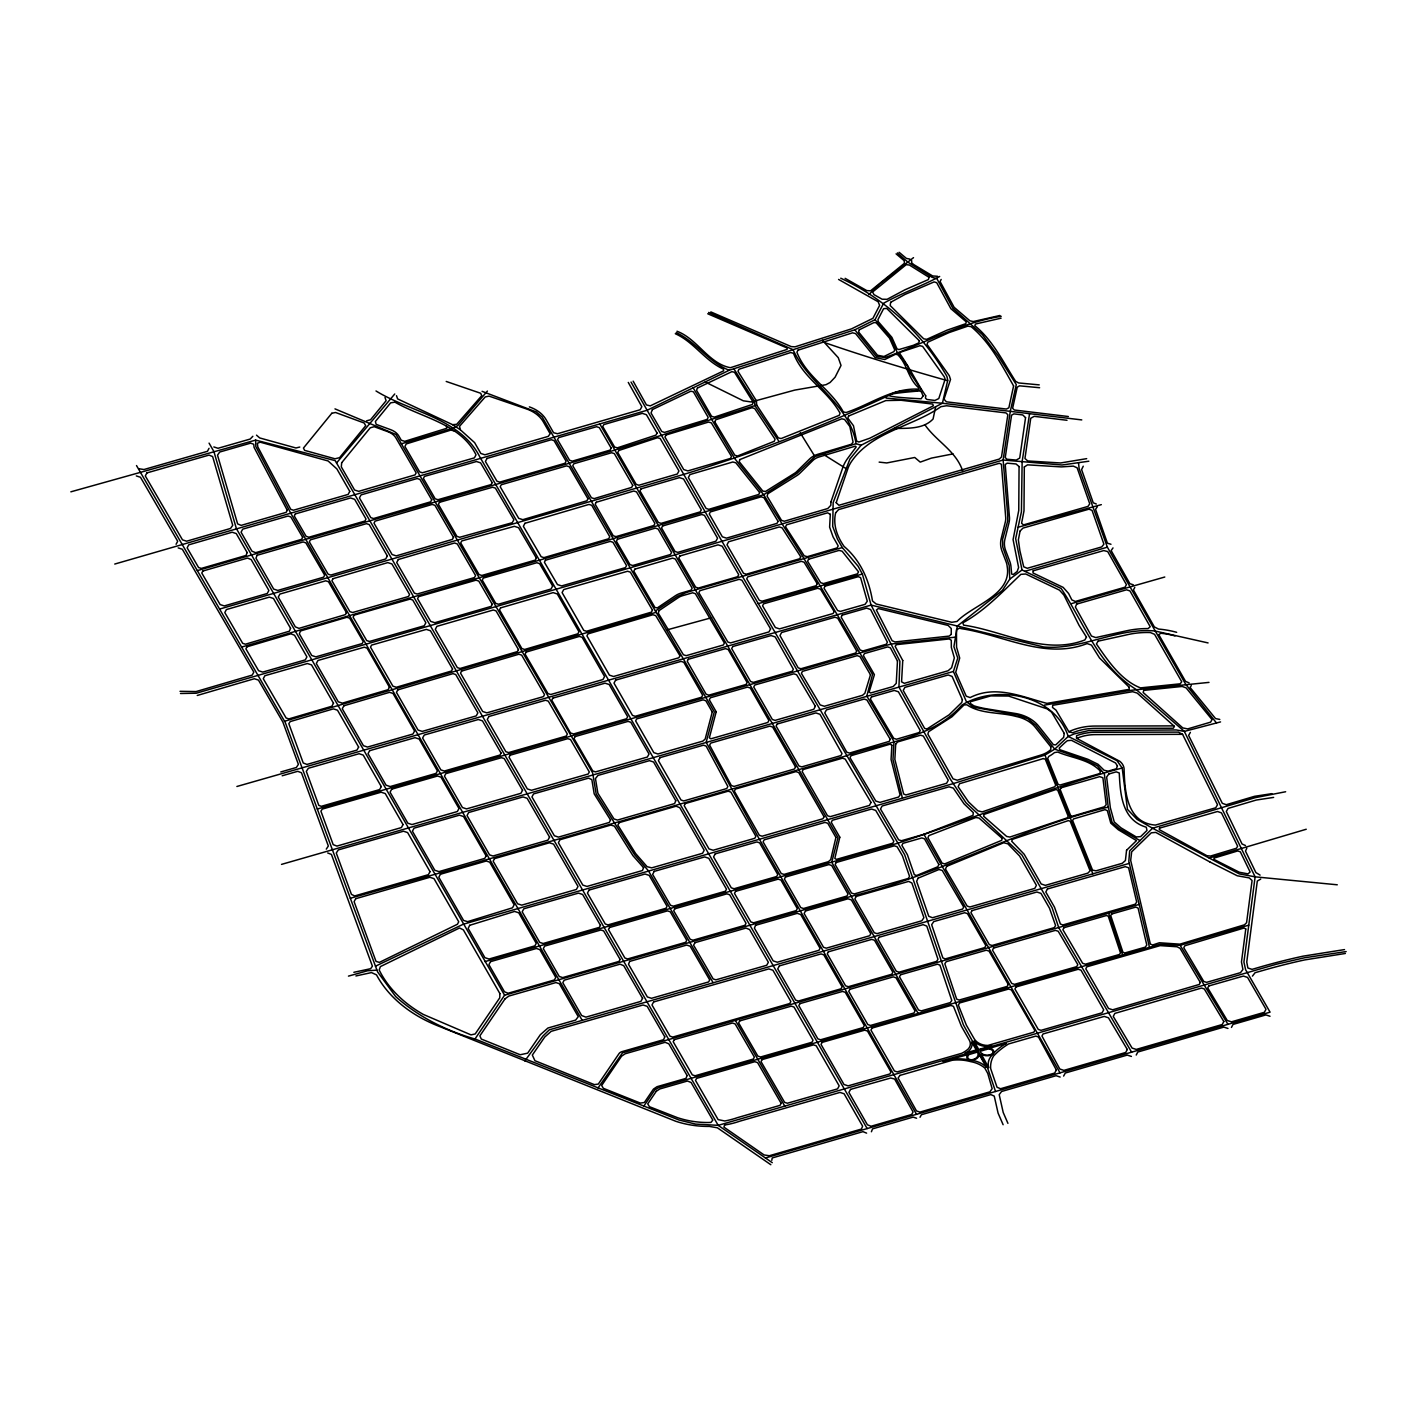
<?xml version="1.0" encoding="UTF-8"?>
<svg xmlns="http://www.w3.org/2000/svg" width="1417" height="1417" viewBox="0 0 1417 1417"><rect width="100%" height="100%" fill="white"/><g stroke="black" fill="none" stroke-linecap="round" stroke-linejoin="round"><path stroke-width="1.5" d="M350.336 898.254C515.912 851.599 681.24 803.97 846.392 755.792C885.678 741.729 932.669 738.416 961.842 705.135C996.062 684.004 1054.638 694.348 1068.223 736.433L1116.933 760.61L1122.193 767.996L1127.454 809.355L1137.054 819.363L1152.552 828.237L1239.361 873.917L1255.125 876.84L1337.276 884.793M935.645 406.821L933.077 419.007C923.14 429.51 907.27 428.093 894.056 428.554M1029.574 413.658L1022.135 461.623L1021.427 511.785L1015.652 538.673L1022.011 569.988L1061.156 588.48C1084.288 623.143 1098.352 665.901 1135.814 689.229L1184.346 731.402L1255.125 876.84L1243.913 962.072L1245.632 969.777L1270.075 1012.163L765.428 1157.972M771.787 1160.328L772.212 1157.955L862.953 1131.652L866.602 1133.139M1140.047 840.6L1119.607 828.892L1112.115 822.427L1108.236 807.141L1104.374 773.965L1097.449 765.8L1086.75 760.522L1054.709 749.168L1035.668 725.114L1027.874 718.756L1017.317 715.036L973.284 707.172L966.359 701.61L953.411 671.463L957.768 658.073L953.907 646.648L957.361 626.031L1002.386 590.428L1009.754 579.146L1022.011 569.988M871.402 1131.758L872.553 1128.871L913.15 1117.11L916.569 1118.243M1246.818 848.198L1245.49 851.121L1255.887 872.571L1260.085 875.104M1083.243 466.193L1081.596 469.594L1093.251 502.805L1096.315 504.009M714.77 421.841L715.78 419.769L751.949 407.706L754.676 408.521L775.046 439.199L774.249 441.307L737.531 455.991L734.856 455.282L714.947 422.124M114.742 564.055L647.126 410.257L729.206 370.244L854.858 329.807L875.015 319.711L883.659 303.22C901.655 293.071 921.829 286.163 939.666 276.457M1231.444 1027.431L1233.02 1024.438L1265.895 1014.909L1270.022 1016.255M209.025 448.321L207.449 451.315L143.949 469.523L138.742 468.708M941.171 279.45L940.073 281.522L954.102 307.276L969.883 320.791L973.266 321.553L999.888 315.477M1136.221 1055.027L1137.798 1052.016L1223.81 1027.112L1227.972 1028.441M176.08 544.27L177.692 541.259L140.46 477.263L136.315 475.917M1134.787 587.435L1133.423 589.95L1154.341 626.916L1158.504 629.059A74.339 54.98 4.4 0 1 1176.659 632.319M920.023 1117.251L921.404 1114.718L990.837 1094.597L994.238 1096.085L998.082 1113.107L1003.112 1124.708M1063.618 1076.07L1065.301 1073.023L1127.241 1055.08L1131.421 1056.427M1190.386 732.359L1188.615 735.423L1222.304 803.315L1226.272 804.697L1254.506 796.319L1271.881 793.662M1191.29 685.527L1190.103 687.475L1215.538 718.578L1219.789 719.429M326.282 849.137L328.337 846.02L301.467 772.761L297.747 771.309L282.196 775.772M1097.289 506.79L1095.554 509.376L1107.421 543.189L1110.981 544.27M136.51 465.555L285.313 722.581L377.595 971.903L395.662 996.541A181.093 133.942 4.4 0 0 474.978 1038.998L504.594 995.212L851.971 896.111C940.268 874.944 1019.62 827.829 1108.236 807.141M598.009 1087.99L622.541 1052.813L1139.162 904.4M643.779 1106.216L654.796 1089.939L658.692 1087.583L1159.673 944.395L1180.184 945.316L1248.767 925.159M1113 547.918L1111.141 550.575L1129.88 583.68L1133.317 584.814M524.821 1060.943L542.959 1036.022L549.318 1029.822L1129.296 863.378M1252.415 976.136L1255.09 972.7L1264.017 970.149A533.483 394.581 4.4 0 1 1304.632 959.929L1345.371 953.464M1081.773 419.91L942.411 403.243L861.093 445.257L849.917 459.055L833.161 502.557L832.7 526.433L837.447 539.098L842.3 547.547L858.1 566.233L862.368 574.027L871.101 605.094L899.901 661.261L898.945 687.086L950.648 779.669L966.057 802.819L1021.958 855L1052.122 907.766L1058.694 927.515L1131.616 1052.176M336.538 462.969L394.758 393.979M487.395 391.057L457.833 425.578L452.82 428.182L401.365 443.804M252.846 436.277L250.189 439.057L218.023 448.286L213.825 446.94M868.834 294.577L879.691 284.073L913.522 257.646M861.093 445.257L856.081 443.68L814.934 456.557L797.045 473.331L763.674 494.746L241.599 647.091M219.6 609.08L683.756 474.394C754.606 452.873 824.446 425.685 891.258 394.316C900.681 388.63 911.237 392.615 921.121 389.569L908.315 370.209L908.067 366.649L897.138 352.16L890.903 337.919L875.015 319.711M655.398 610.993L677.485 596.327L686.678 592.395L842.3 547.547M375.487 966.199L463.146 924.291L953.269 783.601L1044.931 755.102L1054.709 749.168L1068.223 736.433L1074.316 733.9L1088.805 730.57L1176.269 729.95L1184.346 731.402L1220.551 721.908M1260.723 879.071L1257.304 881.073L1246.747 962.072L1247.881 968.006L1252.043 969.37L1261.927 966.5A538.726 398.46 4.4 0 1 1303.126 956.156L1344.503 949.585M923.795 834.33L973.001 815.377L973.302 812.632L964.074 803.864L953.322 788.118L949 786.825L882.118 806.007L880.524 809.018L898.644 839.838L901.425 840.742L923.973 834.276M484.951 961.612L897.776 843.221C972.717 818.654 1045.941 788.667 1122.193 767.996M778.819 441.183L754.889 405.616L613.968 450.358L197.335 570.626M1209.162 858.029L1306.244 829.246M656.16 612.303L284.534 721.271M1043.071 758.662L959.539 783.725L958.122 786.718L968.502 801.898L977.907 810.825L982.211 811.906L1054.762 786.754L1055.718 785.142L1045.321 759.246L1043.426 758.556M197.246 695.464L254.316 678.743L258.461 680.089L282.869 722.05L298.385 764.383L296.348 767.483L280.779 771.946M1024.863 571.334L1107.368 547.175L1185.622 684.163L1216.477 722.971M70.85 491.823L255.645 440.12L335.191 460.631L718.189 1125.346L772.265 1162.684M236.887 786.488L871.101 605.094L1043.638 646.967C1081.472 650.279 1116.986 627.501 1154.766 630.955L1208.081 642.928M317.302 809.018L891.063 644.044L955.501 637.154M1164.792 577.02L1071.553 603.607M953.411 671.463L281.522 864.388M758.148 603.677L862.368 574.027M348.458 976.118L367.57 970.769L376.94 970.131M666.504 630.034L711.582 617.706M1018.097 527.248L1101.328 504.647M366.578 420.831L370.563 419.751L386.115 400.71L384.999 397.486M353.843 972.31L370.652 968.697L372.405 966.199L331.419 854.416L327.699 852.963M355.897 975.959L371.502 972.576L376.515 974.878A125.298 92.672 4.4 0 0 436.95 1025.465L675.679 1121.237A77.244 57.123 4.4 0 0 709.386 1126.409L717.374 1127.79L770.83 1164.721M299.784 447.046L295.958 447.985L259.701 437.942L256.495 435.161M1001.217 316.328C959.982 322.686 923.795 343.835 885.005 357.545L876.273 356.305L854.858 329.807M1001.093 318.17L975.445 324.032L974.843 325.697C992.945 340.399 1003.165 362.097 1015.617 381.315L1018.593 382.944L1039.228 384.875M1086.68 458.647L1060.607 462.969L1027.768 460.968L1024.952 458.488L1030.744 418.263L1034.197 416.332L1067.019 420.282M953.021 453.901L931.447 458.098L920.218 462.119L914.744 457.478L886.723 462.952L879.142 462.119M1285.644 791.749L1255.196 797.682L1152.552 828.237L1129.668 850.855L1128.818 861.377L1149.488 947.3M1044.453 705.099L1130.571 690.362L1208.984 682.392M1273.635 797.399L1256.224 800.056L1228.078 808.416L1226.29 811.48L1242.036 843.983L1245.508 845.524M1346.15 951.569L1304.49 957.786L1276.522 964.198L718.189 1125.346L695.517 1124.088L679.026 1120.015L474.978 1038.98M1088.841 461.216L1061.971 465.006L1003.13 460.029L196.325 693.214L180.49 693.498M396.494 395.68L397.61 398.903L452.572 424.657L456.681 424.338L481.727 395.697L480.7 393.271L446.213 381.456M825.562 342.914C865.415 356.677 906.756 369.199 947.654 380.712M1173.861 725.894L1094.969 726.053A50.339 37.232 4.4 0 0 1068.843 731.721L1055.966 710.076L1052.477 707.437L1052.742 705.294L1132.608 691.691L1137.196 693.09L1174.41 726.39L1173.329 728.232L1095.128 728.373A47.204 34.911 4.4 0 0 1072.687 732.784L1068.879 731.757M1182.575 734.325L1178.342 732.111L1095.394 732.27A41.961 31.032 4.4 0 0 1076.583 735.706L1076.459 738.257L1119.944 761.39A15.729 11.637 4.4 0 1 1124.071 768.599C1124.708 791.023 1126.586 822.905 1155.386 825.084L1215.715 807.779L1217.504 804.732L1182.575 734.325L1095.536 734.608A38.808 28.712 4.4 0 0 1076.69 738.381M180.03 691.319L196.077 691.567L252.208 675.112L253.82 672.119L182.332 549.247L178.188 547.901M937.558 276.297L932.634 275.943L913.735 264.572L911.698 262.853L911.662 260.569M886.032 398.071L942.411 403.243L947.76 380.217L946.893 376.355C922.538 333.58 885.43 298.987 840.759 278.21M1039.617 387.727L1019.514 385.831L1017.247 387.178L1012.624 408.255L1014.289 410.009L1068.347 416.527M909.944 259.116L906.419 258.425L899.104 252.279M455.3 431.211L450.872 430.095L406.218 443.946L404.908 446.497L419.609 471.879L422.372 472.782L474.394 457.868L476.023 454.857C460.791 423.772 422.248 417.98 394.953 402.162L390.631 402.835L375.363 421.522L376.16 424.356L390.862 429.758A15.729 11.637 4.4 0 1 398.815 435.993L401.277 440.244L404.713 441.325L446.78 428.288L446.426 426.287M1060.164 1077.062L1056.09 1075.698L1001.553 1091.497L999.198 1094.65L1003.201 1112.451L1007.93 1123.344M482.081 391.34L536.157 411.869L542.144 416.988L714.31 711.936L706.162 742.225L758.857 838.315L916.533 1114.311M334.979 408.875L395.945 434.47L592.643 772.85L596.167 793.945L634.639 854.77L648.472 870.888L713.052 982.566M710.838 311.917L791.306 346.634L795.043 346.828L851.582 328.833L872.925 318.329L879.62 305.363L878.168 301.768L838.581 279.432M707.738 313.759L787.108 347.997L787.073 349.397L730.393 367.712C708.571 363.584 697.412 338.858 676.989 331.241M1189.146 682.905L1185.533 681.347L1158.769 634.639L1160.824 633.275A56.839 42.049 4.4 0 1 1174.994 635.932M708.624 312.431L793.059 349.68C808.806 384.592 849.704 404.182 856.081 443.68M376.001 390.968C410.257 412.117 460.082 418.015 479.761 456.823L867.169 1128.57M729.206 370.244C708.411 362.185 696.084 341.745 676.21 332.605M1209.976 861.997L1237.254 875.777L1249.245 877.902L1252.079 880.542L1246.588 922.697L1244.48 924.805L1179.9 944.165L1159.372 942.766L1152.606 944.997L1150.356 944.076L1130.677 860.402L1131.669 851.847L1151.295 832.806L1155.741 832.399L1209.799 861.908M675.307 333.721C693.799 341.887 704.975 360.857 723.556 369.182L723.609 370.864L650.244 405.882L646.435 404.925L633.151 381.155M705.152 381.97L743.323 400.816L751.311 401.967L794.742 390.1L825.987 384.698L830.079 382.501L835.091 377.205L841.025 365.444L838.262 357.669L822.321 340.275M845.099 278.334L866.779 290.591L870.587 290.822L904.489 263.225L904.117 260.622L896.075 253.856M822.887 454.078L845.949 468.513M452.572 424.657L460.242 429.688L474.606 442.618L480.824 453.458L484.933 454.804L548.29 436.365L550.133 433.726L543.278 421.788A31.475 23.274 4.4 0 0 526.486 408.946L489.078 396.14L485.252 396.902L459.586 426.251L460.242 429.688M897.368 252.899L907.819 262.092L931.766 277.165L936.956 278.777L952.809 308.197L982.282 334.501L997.834 355.454L1016.29 384.574L1010.286 411.355L1003.13 460.029L1007.735 515.203L1007.7 521.013L1002.581 539.328L1002.74 546.927L1009.17 565.418L1009.754 579.146M924.964 424.87C936.602 441.573 956.599 451.226 962.887 471.666M733.847 368.739L754.676 401.596L754.889 405.616M800.215 432.77L814.934 456.557M1180.184 945.316L1227.954 1024.332M756.448 404.695L778.305 437.888L781.121 438.561L839.236 415.323L840.051 413.197C827.634 390.472 803.014 378.233 793.52 353.347L790.757 352.514L738.966 369.252L737.974 371.307L756.501 400.976L756.607 405.244M693.143 387.815L734.715 458.559L763.674 494.746L803.988 558.546L872.535 674.457L866.814 696.066L893.968 741.463L892.958 759.601L902.416 798.125M504.594 995.212L236.391 528.612L213.896 451.545L209.061 443.114M735.388 1020.399L784.788 1106.128M599.887 424.09L837.996 837.571L831.744 862.262L918.145 1013.421M924.469 835.304L1060.022 1072.846M631.026 382.059L721.962 541.294L904.648 854.717L963.418 1024.916L987.791 1068.56L995.531 1091.48M582.192 1020.329L290.751 513.202L255.822 446.532L255.645 440.12M628.28 382.413L641.848 406.697L640.201 409.726L557.519 433.726L553.586 432.734L546.147 419.733A31.475 23.274 4.4 0 0 529.356 406.892M1044.931 755.102L1092.879 873.793M1107.368 547.175L1079.099 468.407L1078.514 462.668M1108.608 913.186L1122.654 954.969M1050.829 746.848L1050.829 749.593A26.215 19.395 4.4 0 1 1040.928 755.048L957.237 780.218L953.056 778.854L927.869 734.148L928.596 731.703L951.941 716.789L964.038 704.94L966.872 704.798C981.131 714.363 1000.012 712.007 1016.042 716.435A30.412 22.495 4.4 0 1 1035.366 727.399L1050.829 746.848M499.9 993.6L499.758 997.816L475.191 1033.967L470.993 1034.871L423.311 1014.43A124.165 91.839 4.4 0 1 379.189 970.007L380.394 966.589L459.551 927.976L463.377 929.871L499.9 993.6M1019.071 466.565L1018.752 510.421L1013.084 539.594L1018.61 567.526L1017.158 571.476L1013.244 574.523L1011.685 574.08L1010.941 566.322A34.185 25.293 4.4 0 0 1009.736 561.256L1005.68 550.575A33.99 25.134 4.4 0 1 1004.936 539.098L1008.939 523.015A34.185 25.293 4.4 0 0 1009.489 517.701L1005.22 464.528L1007.186 463.164L1016.042 463.961L1019.071 466.565M1024.314 466.99L1023.995 510.864L1021.586 523.28L1023.535 524.892L1088.008 506.4L1089.744 503.814L1077.133 467.805L1073.342 466.122L1061.315 466.902L1027.538 464.847L1024.314 466.99M830.309 514.318L829.618 527.142L833.037 536.813L838.209 545.917L837.11 547.918L807.212 556.704L804.165 555.765L785.532 526.823L786.541 524.821L827.563 512.83L830.309 514.318M830.982 501.813L830.787 505.355L827.794 508.526L784.292 521.243L781.511 520.358L767.093 496.198L767.801 493.789L797.08 475.457A20.972 15.516 4.4 0 0 799.826 473.278L812.897 460.472A15.729 11.637 4.4 0 1 819.15 456.947L855.283 446.16L856.205 446.922L847.844 458.152A57.69 42.669 4.4 0 0 842.389 468.708L830.982 501.813M835.64 512.759C832.824 524.928 837.128 536.476 844.071 546.395C860.633 560.583 868.993 579.801 872.5 600.967L876.167 603.996L951.799 622.293L957.042 621.443C972.416 605.218 1012.216 594.927 1007.168 566.393A30.412 22.495 4.4 0 0 1006.123 561.894L1002.049 551.231A37.763 27.933 4.4 0 1 1001.217 538.46L1005.22 522.395A30.412 22.495 4.4 0 0 1005.716 517.683L1001.429 464.28L999.375 463.27L838.651 509.589L835.64 512.759M836.189 502.681L838.882 505.284L999.357 459.055L1001.5 456.965L1007.841 414.703L1005.981 412.914L946.556 405.758L940.923 406.679C913.079 426.411 873.297 431.37 852.449 460.153A52.447 38.79 4.4 0 0 847.49 469.753L836.189 502.681M891.86 745.183L891.063 759.494L900.078 794.972L898.555 797.062L879.992 802.394L875.812 801.048L850.005 757.688L851.068 755.686L890.035 744.191L891.86 745.183M897.475 661.03L896.235 683.366L893.224 686.501L870.605 693.002L869.152 692.045L874.413 674.669L863.378 655.575L864.459 653.574L887.68 646.914L890.39 647.817L897.475 661.03M895.703 744.049L894.853 759.406L903.639 793.963L905.941 794.955L946.609 783.282L948.256 780.271L923.353 736.078L920.625 735.175L897.705 741.923L895.703 744.049M902.753 660.535L901.566 681.825L904.329 683.331L948.097 670.772L951.622 667.673L954.349 657.895L951.338 647.41L951.285 640.271L949.231 638.943L896.412 644.646L895.137 646.329L902.753 660.535M341.656 462.757L341.32 466.902L354.569 490.016L358.696 491.345L415.075 474.89L416.155 472.888L395.945 437.995A15.729 11.637 4.4 0 0 387.992 431.76L374.23 426.712L370.244 427.792L341.656 462.757M1033.17 570.821L1032.975 572.946L1063.175 587.382L1068.595 593.475L1071.837 599.905L1075.344 601.446L1125.045 587.187L1126.426 584.672L1107.687 551.567L1103.772 550.575L1033.17 570.821M1129.278 687.316L1129.083 689.388L1046.968 703.381C1021.94 696.845 995.69 684.553 970.114 697.589L966.235 696.172L955.713 672.331L959.699 658.055L956.564 647.162L956.475 629.768L959.486 628.174L961.895 628.758C1003.254 634.993 1045.02 660.003 1087.105 643.566L1091.444 645.072L1099.557 658.019L1129.278 687.316M1214.263 858.029L1214.121 859.481L1239.379 872.252L1248.058 873.882L1250.113 871.986L1240.353 851.847L1237.732 850.944L1214.263 858.029M923.052 395.945L921.174 398.779C861.855 395.892 899.175 392.704 919.438 390.95L921.387 391.818L923.052 395.945M925.691 395.839L925.46 398.124L926.895 399.47L934.919 400.444L938.78 398.567L945.139 379.278L944.36 376.922L922.609 346.35L919.899 345.713L900.468 352.195L899.813 353.648C909.395 367.216 916.409 382.112 925.691 395.839M1013.598 385.938L1008.869 407.795L1006.371 409.052L946.414 401.826L944.023 399.204L950.524 379.455L949.266 375.647L927.019 344.384L927.834 342.17L948.929 332.641L967.935 326.105L971.159 326.689C990.058 342.365 1001.713 364.948 1013.598 385.938M1126.568 850.253L1125.399 860.526L1122.282 863.29L1096.014 870.817L1092.542 870.127L1072.598 820.478L1073.572 818.92L1104.994 809.656L1107.332 810.63L1110.769 823.1L1118.296 829.742L1136.505 840.618L1126.568 850.253M1245.773 928.967L1241.469 961.984L1242.922 969.511L1240.477 972.664L1206.558 982.353L1203.777 981.467L1183.78 947.778L1184.825 945.759L1244.073 928.011L1245.773 928.967M1159.513 828.13L1159.301 829.636L1206.912 855.709L1210.543 856.063L1236.439 848.252L1237.626 846.197L1221.489 812.897L1217.522 811.498L1159.513 828.13M1025.554 417.625L1019.726 458.063L1016.255 460.082L1006.938 459.232L1005.238 457.532L1011.579 415.163L1013.899 413.87L1022.755 414.951L1025.554 417.625M890.655 302.299L890.177 305.541L923.725 338.822L926.7 339.336L947.034 330.161L965.792 323.696L966.252 321.854L950.86 308.676L936.726 282.691L934.086 281.912L904.985 294.453L890.655 302.299M1064.238 733.421L1063.636 737.389L1055.771 744.881L1053.433 744.722L1038.59 726.053A34.185 25.293 4.4 0 0 1016.768 713.707L986.126 708.73A69.522 51.419 4.4 0 1 973.869 705.808L970.184 703.328L970.503 701.716L990.749 695.906L1008.532 696.048L1047.305 708.943L1051.609 712.184L1064.238 733.421M1020.063 531.092L1018.362 539.842L1019.886 550.682L1023.712 566.818L1027.254 568.288L1101.7 546.927L1103.914 544.199L1092.064 510.386L1088.982 509.164L1022.915 528.116L1020.063 531.092M1002.138 838.368L1001.713 840.334L944.714 863.892L942.11 863.166L927.922 837.73L928.932 835.569L975.799 817.52L979.005 818.034L1002.138 838.368M962.373 699.715L961.789 702.425L949.124 714.806L927.037 728.923L924.663 728.462L903.214 690.416L904.878 687.404L948.203 674.97L952.082 676.387L962.373 699.715M835.906 837.429L830.716 859.605L828.431 861.678L783.991 874.413L781.228 873.51L763.09 841.857L764.17 839.838L825.048 822.391L827.794 823.295L835.906 837.429M839.803 837.217L834.843 858.419L836.402 859.393L892.781 843.221L893.844 841.22L875.706 810.4L871.561 809.054L832.346 820.284L831.265 822.303L839.803 837.217M1143.696 690.398L1143.165 692.488L1182.77 727.913L1187.694 728.905L1210.579 722.156L1212.049 719.606L1186.118 687.883L1182.168 686.448L1143.696 690.398M919.332 340.788L918.801 342.879L913.38 345.305L898.945 349.574L897.014 348.883L891.913 337.388L878.292 321.694L877.938 319.64L883.606 308.676L886.705 308.41L919.332 340.788M984.142 814.385L983.646 816.245L1006.672 836.473L1009.914 837.057L1067.249 817.857L1068.205 816.245L1057.72 790.155L1055.878 789.517L984.142 814.385M658.923 610.692L658.285 613.171L683.401 654.76L686.2 655.664L723.325 645.001L724.388 643.017L695.375 593.688L692.612 592.784L682.675 595.654A15.729 11.637 4.4 0 0 678.123 597.761L658.923 610.692M712.273 711.972L705.17 739.054L702.85 741.109L657.949 753.986L653.822 752.64L635.631 720.899L636.711 718.897L703.08 699.856L705.843 700.76L712.273 711.972M716.187 711.795L709.35 737.85L710.873 738.806L767.801 722.493L768.882 720.474L750.266 688.007L747.521 687.103L710.378 697.766L709.297 699.768L716.187 711.795M859.233 329.824L858.631 332.039L877.46 355.224L883.978 356.499L893.932 351.611L894.729 349.857L889.522 338.149L876.273 322.863L874.076 322.527L859.233 329.824M929.056 277.325L928.383 279.574L904.861 289.83L887.131 299.306L882.1 299.217L873.935 294.612L872.642 291.973L906.207 264.66L909.377 265.032L929.056 277.325M870.481 674.811L864.866 693.267L862.492 695.322L824.34 706.268L820.16 704.922L801.402 673.341L802.465 671.357L857.161 655.664L859.924 656.567L870.481 674.811M724.601 1124.992L723.928 1127.135L764.1 1154.944L769.325 1155.741L861.447 1129.048L862.616 1126.161L844.107 1093.765L839.98 1092.418L739.869 1121.166A77.244 57.123 4.4 0 1 728.001 1124.425L724.601 1124.992M1012.376 839.36L1011.738 841.291L1024.154 854.221L1041.212 883.995L1045.339 885.359L1087.831 873.155L1090.116 870.835L1070.207 821.258L1068.347 820.602L1012.376 839.36M739.904 459.551L739.196 461.641L762.824 491.097L765.499 491.486L794.636 473.243A15.729 11.637 4.4 0 0 796.708 471.595L809.621 458.949A20.972 15.516 4.4 0 1 817.946 454.237L851.475 444.23L853.069 442.122L849.846 426.535L844.585 419.467L841.751 418.812L739.904 459.551M1100.531 771.291L1099.751 773.558L1059.987 785.053L1058.092 784.345L1047.677 758.414L1048.846 756.341A31.475 23.274 4.4 0 0 1054.496 752.551L1057.773 752.073C1072.049 758.13 1089.584 759.406 1100.531 771.291M848.588 416.031L847.844 418.157L853.477 425.738L856.63 441.059L858.861 442.033L869.808 438.207L933.342 405.776L932.74 404.075L901.123 400.267L885.802 400.568L848.588 416.031M1117.411 765.906L1116.383 768.758L1108.112 771.149L1104.109 770.263L1098.069 764.312L1087.902 759.299L1059.845 749.717L1059.225 748.052L1063.954 743.553A41.961 31.032 4.4 0 1 1067.391 740.701L1071.429 740.312L1115.498 762.931L1117.411 765.906M652.369 409.584L651.041 413.002L661.757 431.53L664.502 432.415L707.118 419.414L708.181 417.395L693.409 391.818L690.841 391.198L652.369 409.584M697.447 388.028L696.562 390.313L711.582 416.315L714.31 417.129L752.321 404.465L753.295 402.393L734.52 372.281L731.88 371.661L697.447 388.028M290.556 628.298L289.405 631.185L245.424 644.204L242.661 643.318L224.789 612.569L226.401 609.558L269.336 597.124L273.463 598.47L290.556 628.298M300.475 630.972L299.341 633.86L311.74 655.504L315.867 656.85L362.167 643.566L363.248 641.564L349.627 618.149L346.882 617.263L300.475 630.972M643.584 867.7L642.45 870.534L586.957 886.44L582.812 885.094L558.387 842.743L559.998 839.732L610.869 825.048L614.393 826.146L632.938 855.655L643.584 867.7M247.16 552.577L246.009 555.464L201.338 568.412L198.575 567.526L187.133 547.848L188.744 544.837L232.14 532.225L236.267 533.571L247.16 552.577M257.115 555.287L255.963 558.174L273.676 589.082L277.803 590.428L323.59 577.18L324.67 575.178L305.877 542.853L303.114 541.949L257.115 555.287M675.767 800.711L674.616 803.581L617.511 820.071L613.986 818.973L597.868 793.219L595.459 778.588L597.956 775.436L649.464 760.663L653.591 762.009L675.767 800.711M629.662 961.417L628.51 964.286L647.374 996.966L651.501 998.312L708.624 981.946L709.704 979.926L690.132 946.184L686.678 945.068L629.662 961.417M664.768 1036.819L663.617 1039.688L622.098 1051.609A6.288 4.658 4.4 0 0 618.946 1053.717L598.311 1084.076L594.361 1084.625L534.935 1060.713L532.331 1055.063L544.766 1036.996L551.213 1031.328L643.035 1004.99L647.179 1006.336L664.768 1036.819M687.103 1075.538L685.952 1078.39L657.027 1086.697L653.467 1089.088L644.363 1102.497L640.378 1103.081L603.341 1088.309L601.676 1085.475L621.585 1056.179L625.145 1053.787L665.122 1042.31L668.789 1043.798L687.103 1075.538M755.562 925.301L754.411 928.17L773.168 960.885L777.295 962.232L818.955 950.293L820.053 948.274L800.676 914.479L797.24 913.345L755.562 925.301M759.654 492.496L758.839 494.444L708.837 509.323L706.091 508.437L688.343 477.564L689.955 474.553L732.819 461.995L735.83 462.792L759.654 492.496M946.662 866.354L945.493 869.082L967.156 906.083L969.919 906.986L1034.782 888.388L1036.412 885.377L1019.585 856.01L1007.841 843.788L1003.732 842.761L946.662 866.354M1076.672 604.103L1075.379 607.007L1091.462 636.074L1095.784 637.579L1126.462 630.813A74.942 55.44 4.4 0 1 1148.107 628.581L1150.214 626.739L1129.969 590.942L1126.533 589.809L1076.672 604.103M938.833 864.512L937.859 866.726L916.657 875.476L914.337 874.696L907.376 854.664L901.885 845.347L902.966 843.345L921.812 837.943L924.539 838.846L938.833 864.512M918.092 878.15L916.64 881.356L928.773 916.285L932.439 917.738L962.604 909.076L963.702 907.075L942.234 870.428L938.922 869.542L918.092 878.15M469.7 925.301L468.159 928.454L484.897 957.679L489.024 959.026L534.882 945.865L536.246 943.368L518.728 912.796L514.601 911.432L469.7 925.301M797.93 350.212L796.921 352.248C806.397 377.046 830.982 389.197 843.292 411.869L846.073 412.542C869.949 404.66 892.196 387.78 918.11 389.161L918.801 387.886C908.031 378.888 907.5 364.169 897.634 354.64L895.562 354.25L884.81 359.528L875.086 357.615L855.585 333.58L852.573 332.818L797.93 350.212M618.822 450.482L617.777 452.554L636.162 484.348L638.925 485.234L677.326 474.004L678.938 470.975L660.216 438.561L657.488 437.729L618.822 450.482M657.027 433.035L655.982 435.108L617.298 447.861L614.588 447.028L602.756 426.588L603.837 424.586L642.291 413.357L646.418 414.703L657.027 433.035M800.711 556.757L799.719 558.741L746.281 574.204L743.518 573.3L726.992 544.783L728.604 541.772L779.244 526.965L782.095 527.832L800.711 556.757M610.532 819.965L609.257 822.462L558.493 837.11L554.366 835.764L531.942 796.921L533.571 793.91L588.586 778.128L591.845 779.633L594.201 793.874L610.532 819.965M619.123 822.657L617.847 825.137L635.648 853.565L647.091 866.69L651.731 867.859L702.549 853.282L704.178 850.289L679.77 807.69L676.122 806.202L619.123 822.657M808.611 559.219L807.584 561.221L820.656 582.706L823.454 583.591L857.444 573.85L858.543 571.848L842.105 551.195L839.041 550.416L808.611 559.219M666.008 435.019L664.945 437.056L683.72 469.576L687.865 470.905L730.463 458.435L731.509 456.433L711.369 422.904L708.589 422.053L666.008 435.019M817.202 583.698L816.157 585.699L762.08 601.198L759.299 600.312L746.724 578.827L747.786 576.825L801.331 561.327L804.112 562.212L817.202 583.698M825.048 586.195L824.003 588.179L837.606 610.532L840.405 611.418L865.043 604.351L867.275 601.233L860.597 577.658L858.241 576.666L825.048 586.195M834.135 611.524L833.09 613.526L779.545 628.882L775.382 627.536L762.559 605.803L763.621 603.819L817.733 588.285L820.532 589.171L834.135 611.524M1063.937 927.71L1062.892 929.694L1082.623 963.277L1085.387 964.18L1119.43 954.491L1120.493 952.933L1108.289 916.232L1106.464 915.506L1063.937 927.71M778.057 521.367L776.994 523.369L726.478 538.141L722.351 536.813L709.262 513.964L710.342 511.944L761.159 496.818L763.922 497.686L778.057 521.367M890.266 739.355L889.221 741.374L849.527 753.065L846.781 752.179L824.765 712.91L826.43 709.899L864.14 699.077L866.921 699.98L890.266 739.355M1208.79 985.949L1207.727 987.95L1227.281 1020.506L1231.462 1021.834L1264.371 1012.305L1266.001 1009.294L1247.545 977.411L1243.4 976.065L1208.79 985.949M1223.81 1021.515L1222.233 1024.509L1136.257 1049.412L1132.094 1048.084L1113.248 1016.414L1114.842 1013.403L1201.492 988.056L1204.273 988.942L1223.81 1021.515M487.005 458.435L485.393 461.464L496.977 481.231L499.74 482.117L565.029 463.27L566.109 461.251L554.082 440.634L551.319 439.731L487.005 458.435M355.685 898.715L354.108 901.673L376.019 961.399L379.384 962.391L457.425 924.256L458.736 921.794L434.009 878.646L429.882 877.282L355.685 898.715M632.726 485.358L631.663 487.395L594.166 498.625L591.403 497.757L572.769 465.768L573.85 463.766L611.595 452.731L614.358 453.617L632.726 485.358M679.947 655.752L678.885 657.754L613.543 676.494L609.416 675.147L586.921 635.896L588.002 633.877L652.918 614.748L655.717 615.633L679.947 655.752M246.948 646.807L245.885 648.827L258.62 670.737L262.765 672.083L305.293 659.879L306.922 656.886L294.559 635.277L290.91 633.806L246.948 646.807M346.421 612.622L345.358 614.641L298.987 628.369L295.338 626.881L278.263 597.088L279.893 594.077L325.697 580.811L328.461 581.714L346.421 612.622M524.963 523.298L523.351 526.309L541.17 556.739L543.933 557.625L608.69 538.761L609.771 536.76L591.757 505.32L588.994 504.417L524.963 523.298M587.966 498.784L586.904 500.786L522.838 519.667L518.693 518.339L500.201 486.74L501.264 484.738L566.552 465.874L569.315 466.778L587.966 498.784M652.458 610.125L651.395 612.144L586.496 631.256L583.751 630.37L562.088 592.572L563.718 589.561L627.589 571.246L630.352 572.149L652.458 610.125M1127.294 1049.483L1125.7 1052.477L1063.884 1070.384L1059.81 1069.02L1041.956 1036.004L1043.071 1033.967L1104.25 1016.414L1108.448 1017.778L1127.294 1049.483M1200.323 982.459L1199.26 984.461L1112.646 1009.807L1108.519 1008.461L1085.794 968.803L1086.892 966.801L1160.169 945.617L1177.137 946.769L1180.078 948.363L1200.323 982.459M332.977 578.685L331.915 580.704L349.875 611.63L352.638 612.516L408.486 596.504L409.566 594.502L391.924 563.931L387.797 562.602L332.977 578.685M545.456 560.229L544.394 562.248L557.466 584.583L561.628 585.929L625.464 567.615L626.544 565.613L612.959 542.268L610.196 541.383L545.456 560.229M596.274 502.256L595.193 504.293L613.224 535.75L615.97 536.636L653.839 525.512L654.92 523.493L636.516 491.894L633.771 491.026L596.274 502.256M518.445 649.588L517.382 651.607L460.082 668.487L457.337 667.602L435.285 629.361L436.897 626.349L493.275 610.001L496.039 610.886L518.445 649.588M526.168 652.086L525.087 654.105L547.972 693.622L550.735 694.507L602.969 679.522L604.598 676.529L582.121 637.296L579.376 636.41L526.168 652.086M641.033 488.865L639.953 490.884L658.356 522.483L661.119 523.369L700.228 511.874L701.309 509.854L683.543 478.964L679.416 477.635L641.033 488.865M617.475 539.257L616.395 541.259L629.998 564.621L632.761 565.507L670.471 554.508L671.569 552.488L658.108 529.019L655.362 528.116L617.475 539.257M815.36 706.304L813.765 709.297L775.099 720.385L772.336 719.482L753.738 687.015L754.818 685.013L793.821 673.837L796.602 674.722L815.36 706.304M871.455 696.987L870.375 698.988L893.72 738.346L896.483 739.231L919.155 732.554L920.235 730.534L898.413 691.797L894.304 690.433L871.455 696.987M871.012 802.429L869.418 805.423L830.256 816.653L827.51 815.749L802.164 771.521L803.244 769.502L842.424 758.201L845.205 759.087L871.012 802.429M387.319 555.942L385.707 558.971L330.87 575.054L328.106 574.168L309.331 541.843L310.412 539.842L366.454 523.652L369.199 524.556L387.319 555.942M398.336 559.502L396.707 562.531L414.366 593.121L417.129 594.024L474.5 577.551L475.581 575.55L457.266 543.915L454.503 543.012L398.336 559.502M431.724 499.794L430.662 501.813L373.574 518.533L370.811 517.648L359.44 497.916L361.052 494.905L417.165 478.521L419.928 479.424L431.724 499.794M453.475 537.38L452.413 539.381L396.229 555.871L392.102 554.543L373.999 523.156L375.08 521.155L432.167 504.434L434.93 505.32L453.475 537.38M452.554 669.001L451.474 671.02L396.317 687.263L392.881 686.147L370.51 647.108L371.591 645.107L426.34 629.396L430.485 630.76L452.554 669.001M461.588 671.091L460.525 673.11L482.666 711.493L486.81 712.857L543.437 696.615L544.518 694.613L521.651 655.115L518.888 654.229L461.588 671.091M611.17 448.091L610.089 450.11L572.326 461.145L569.563 460.259L557.554 439.642L558.617 437.64L596.557 426.712L599.302 427.597L611.17 448.091M552.665 585.983L551.054 588.994L498.465 604.244L495.72 603.359L482.241 580.084L483.321 578.083L536.813 562.726L539.594 563.629L552.665 585.983M634.887 569.138L633.806 571.157L654.955 607.486L657.329 607.911L675.324 595.778A20.972 15.516 4.4 0 1 681.418 592.979L691.089 590.18L692.169 588.161L675.324 559.024L672.561 558.139L634.887 569.138M679.859 556.013L678.778 558.015L695.623 587.169L698.386 588.055L737.637 576.701L738.718 574.7L722.192 546.183L718.065 544.854L679.859 556.013M770.582 628.918L768.988 631.911L730.641 642.911L727.842 642.025L698.829 592.678L699.909 590.676L739.16 579.323L741.923 580.208L770.582 628.918M202.861 571.033L201.781 573.035L220.131 604.581L224.293 605.927L267.246 593.493L268.876 590.482L251.163 559.556L247.514 558.068L202.861 571.033M295.338 513.928L294.258 515.93L306.125 536.335L308.888 537.22L364.931 521.049L366.011 519.029L354.64 499.315L350.513 497.969L295.338 513.928M302.671 537.326L301.591 539.346L255.609 552.683L251.96 551.195L241.067 532.19L242.697 529.161L288.041 516.036L290.804 516.922L302.671 537.326M333.491 703.222L331.861 706.251L288.891 718.897L286.128 718.012L263.261 678.708L264.89 675.714L307.383 663.528L311.51 664.874L333.491 703.222M343.888 705.772L342.276 708.783L363.425 745.696L367.552 747.06L412.932 734.041L414.561 731.03L393.023 693.427L389.586 692.311L343.888 705.772M389.427 687.174L388.081 689.689L342.4 703.151L338.273 701.805L316.31 663.493L317.957 660.481L364.275 647.197L367.038 648.1L389.427 687.174M397.805 689.884L396.459 692.399L418.033 730.038L422.16 731.402L476.236 715.886L477.866 712.875L455.725 674.527L452.979 673.642L397.805 689.884M492.266 604.351L491.185 606.37L434.806 622.718L430.662 621.372L417.554 598.647L418.635 596.646L476.023 580.173L478.787 581.076L492.266 604.351M500.573 607.875L499.493 609.877L521.899 648.579L524.662 649.464L577.888 633.789L578.968 631.769L557.288 593.971L553.161 592.607L500.573 607.875M536.37 558.121L535.289 560.122L481.815 575.461L479.052 574.558L460.72 542.906L461.8 540.922L514.389 526.327L518.551 527.691L536.37 558.121M662.642 525.973L661.562 527.992L675.006 551.479L677.769 552.382L715.922 541.223L717.551 538.212L704.479 515.381L701.734 514.495L662.642 525.973M146.907 472.906L145.278 475.917L182.492 539.859L186.637 541.205L230.528 528.452L232.742 525.317L212.621 456.557L209.061 455.087L146.907 472.906M354.161 615.137L353.081 617.139L366.702 640.573L369.483 641.476L424.232 625.765L425.862 622.754L412.754 600.029L409.991 599.125L354.161 615.137M492.16 482.612L491.079 484.596L437.959 499.705L435.178 498.802L423.382 478.415L424.462 476.413L476.449 461.517L480.611 462.863L492.16 482.612M549.566 837.146L547.936 840.157L493.01 856.01L489.573 854.894L467.025 815.537L468.655 812.526L522.997 796.939L527.142 798.285L549.566 837.146M781.139 1103.329L780.058 1105.349L737.46 1117.641A72.001 53.244 4.4 0 1 724.778 1120.989L718.136 1119.625L695.499 1080.392L696.597 1078.39L754.8 1061.705L757.564 1062.608L781.139 1103.329M1034.817 1030.425L1033.879 1032.161L987.862 1045.445A14.064 10.415 4.4 0 1 974.064 1038.537L966.376 1025.182L958.335 1005.007L959.663 1002.953L1008.674 989.031L1011.437 989.934L1034.817 1030.425M349.769 491.398L348.139 494.409L293.425 510.244L290.751 509.323L257.788 446.851L257.398 443.273L260.161 442.157L328.106 460.968L336.892 468.938L349.769 491.398M488.9 716.488L487.271 719.499L505.851 751.683L508.614 752.586L566.269 736.061L567.349 734.041L548.29 701.149L545.527 700.246L488.9 716.488M430.006 871.65L428.377 874.679L354.657 895.951L351.434 894.375L336.272 853.016L338.309 849.917L403.491 831.212L407.618 832.576L430.006 871.65M501.051 753.065L499.971 755.066L444.318 771.025L440.864 769.909L422.603 738.044L424.25 735.033L478.326 719.517L482.471 720.863L501.051 753.065M440.439 874.236L438.809 877.247L463.572 920.448L467.61 921.652L512.511 907.801L514.141 904.79L489.697 862.138L486.261 861.022L440.439 874.236M510.12 755.208L509.04 757.209L527.337 788.915L531.481 790.279L588.232 774.001L589.313 771.982L570.537 739.568L567.774 738.664L510.12 755.208M552.843 698.138L551.762 700.157L570.502 732.961L573.566 733.953L626.562 718.756L627.66 716.754L609.186 684.517L605.059 683.171L552.843 698.138M486.12 855.886L484.756 858.401L438.951 871.614L434.806 870.268L412.418 831.194L414.047 828.183L459.427 815.165L463.554 816.529L486.12 855.886M522.536 790.296L520.907 793.307L466.565 808.894L462.438 807.531L444.46 776.162L445.824 773.647L501.476 757.688L504.239 758.591L522.536 790.296M494.515 858.631L493.151 861.146L517.595 903.798L521.739 905.144L576.382 889.469L578.012 886.475L553.586 844.125L549.442 842.778L494.515 858.631M575.089 736.574L574.009 738.576L592.767 770.99L595.53 771.893L647.374 757.032L649.021 754.021L630.831 722.28L628.068 721.377L575.089 736.574M589.065 890.071L587.435 893.082L605.272 923.99L608.017 924.894L665.972 908.279L667.053 906.278L649.163 875.369L645.018 874.023L589.065 890.071M600.454 925.372L599.373 927.373L543.154 943.509L539.7 942.376L522.182 911.804L523.812 908.793L578.49 893.117L582.617 894.464L600.454 925.372M609.54 927.515L608.442 929.517L624.915 958.034L627.66 958.937L685.669 942.305L686.749 940.303L670.241 911.786L667.478 910.883L609.54 927.515M685.243 803.563L684.163 805.582L708.978 848.907L713.123 850.253L754.783 838.297L755.881 836.296L730.871 792.103L728.161 791.182L685.243 803.563M654.247 871.384L652.635 874.378L670.507 905.268L673.27 906.172L725.398 891.222L726.496 889.221L708.766 858.277L704.639 856.931L654.247 871.384M620.097 959.415L619.016 961.417L562.691 977.588L559.237 976.455L543.296 948.628L544.659 946.113L600.879 929.995L603.642 930.898L620.097 959.415M674.793 908.793L673.713 910.794L690.221 939.312L692.984 940.215L744.935 925.301L746.033 923.299L729.666 894.747L726.903 893.844L674.793 908.793M842.229 615.137L841.149 617.139L860.19 650.049L862.953 650.952L886.263 644.257L887.396 642.238L870.623 609.523L866.655 608.123L842.229 615.137M642.556 998.347L640.945 1001.358L585.912 1017.14L581.643 1015.546L562.815 982.707L564.179 980.192L620.044 964.18L623.71 965.668L642.556 998.347M653.609 1001.961L651.979 1004.954L669.993 1036.181L672.756 1037.085L789.765 1003.519L790.845 1001.518L772.938 970.255L768.811 968.909L653.609 1001.961M856.718 651.041L855.638 653.042L800.924 668.753L798.178 667.832L779.97 635.524L781.617 632.513L834.932 617.227L837.695 618.131L856.718 651.041M795.539 766.987L794.441 768.988L734.041 786.435L731.331 785.532L709.616 745.112L710.749 743.093L769.874 726.124L772.637 727.027L795.539 766.987M674.262 1039.688L673.181 1041.69L692.311 1074.883L695.074 1075.786L753.277 1059.084L754.358 1057.082L735.157 1023.924L732.394 1023.021L674.262 1039.688M739.709 1020.913L738.629 1022.915L757.829 1056.09L760.592 1056.993L811.959 1042.257L813.039 1040.255L794.016 1007.044L791.253 1006.141L739.709 1020.913M762.098 1059.597L761.018 1061.599L784.593 1102.337L787.356 1103.241L837.553 1088.876L839.183 1085.865L816.21 1045.781L813.464 1044.878L762.098 1059.597M985.842 945.582L984.762 947.583L945.281 958.902L942.854 957.927L931.66 924.699L933.768 921.599L964.694 912.725L967.457 913.628L985.842 945.582M993.565 948.097L992.485 950.098L1011.72 983.433L1014.483 984.337L1076.725 966.642L1077.823 964.64L1058.198 931.252L1055.399 930.367L993.565 948.097M439.465 502.327L438.384 504.328L456.929 536.37L459.71 537.291L512.263 522.696L513.893 519.72L495.383 488.121L492.62 487.218L439.465 502.327M358.625 747.078L356.995 750.089L306.958 764.436L303.238 762.984L288.82 723.662L290.184 721.59L333.367 708.872L337.494 710.2L358.625 747.078M369.642 750.691L368.013 753.702L386.062 785.195L390.189 786.559L436.046 773.399L437.41 770.901L419.149 739.036L415.022 737.672L369.642 750.691M381.262 786.577L379.632 789.588L321.269 806.326L318.79 805.37L306.32 771.379L308.375 768.262L359.068 753.72L363.213 755.084L381.262 786.577M391.694 789.18L390.065 792.192L407.83 823.206L411.975 824.552L457.337 811.534L458.984 808.522L440.988 777.154L437.552 776.02L391.694 789.18M403.03 824.57L401.401 827.581L336.909 846.091L333.19 844.638L320.915 811.162L322.279 809.089L381.12 792.209L385.265 793.555L403.03 824.57M615.633 680.142L613.986 683.136L632.46 715.372L635.223 716.276L701.574 697.235L702.673 695.233L683.791 662.27L681.028 661.367L615.633 680.142M490.53 961.647L488.9 964.658L504.434 991.758L508.083 993.246L554.419 979.944L555.783 977.447L539.824 949.62L536.388 948.487L490.53 961.647M688.325 659.277L687.245 661.278L706.127 694.241L708.89 695.145L746.015 684.5L747.113 682.48L728.214 649.535L725.469 648.632L688.325 659.277M660.039 757.634L658.409 760.646L681.028 800.038L683.791 800.942L726.744 788.543L727.86 786.524L706.144 746.104L703.434 745.183L660.039 757.634M732.766 646.542L731.686 648.543L750.567 681.488L753.33 682.392L792.262 671.233L793.361 669.214L775.17 636.906L771.061 635.56L732.766 646.542M777.189 724.034L776.091 726.035L798.993 765.995L801.739 766.898L840.901 755.58L841.999 753.578L819.965 714.292L815.855 712.928L777.189 724.034M715.195 853.884L713.566 856.895L731.296 887.839L734.059 888.742L776.675 876.521L777.774 874.519L759.618 842.849L756.873 841.946L715.195 853.884M694.95 942.695L693.586 945.192L713.158 978.934L715.922 979.838L766.721 965.278L768.351 962.267L749.611 929.552L745.962 928.064L694.95 942.695M735.565 891.364L734.467 893.365L750.833 921.918L753.578 922.821L796.212 910.6L797.31 908.598L780.944 880.046L778.181 879.142L735.565 891.364M785.496 877.034L784.398 879.054L800.764 907.606L803.51 908.51L846.941 896.04L848.021 894.038L831.673 865.486L828.91 864.583L785.496 877.034M824.039 816.741L822.958 818.743L762.098 836.207L759.335 835.304L734.325 791.093L735.458 789.074L795.947 771.61L798.692 772.513L824.039 816.741M805.494 910.989L804.13 913.487L823.507 947.282L826.27 948.186L869.684 935.734L870.782 933.732L851.404 899.937L847.968 898.803L805.494 910.989M779.385 965.88L777.738 968.891L795.645 1000.136L798.409 1001.04L841.025 988.8L842.123 986.799L823.791 954.828L821.045 953.924L779.385 965.88M836.207 862.492L835.127 864.494L851.493 893.047L854.238 893.95L908.191 878.487L909.572 876.414L902.416 855.779L897.085 846.728L894.304 845.825L836.207 862.492M856.222 896.43L854.858 898.945L874.236 932.74L876.999 933.644L921.812 920.784L923.902 917.685L911.857 882.986L908.669 881.392L856.222 896.43M799.914 1003.643L798.816 1005.663L817.857 1038.874L820.602 1039.777L863.236 1027.555L864.317 1025.536L845.294 992.325L842.53 991.422L799.914 1003.643M828.343 951.834L827.262 953.836L845.577 985.807L848.34 986.71L891.754 974.258L892.852 972.257L874.519 940.286L871.774 939.382L828.343 951.834M849.846 989.332L848.748 991.333L867.789 1024.544L870.534 1025.447L913.965 1012.996L915.045 1010.994L896.022 977.783L893.259 976.88L849.846 989.332M822.108 1042.398L821.01 1044.4L844.001 1084.501L848.128 1085.865L889.841 1073.98L890.939 1071.978L867.487 1031.062L864.742 1030.159L822.108 1042.398M879.071 937.275L877.991 939.276L896.306 971.265L899.069 972.168L936.566 961.399L937.983 959.327L926.789 926.098L923.122 924.646L879.071 937.275M900.557 974.772L899.476 976.791L918.517 1010.002L921.263 1010.906L950.346 1002.563L951.781 1000.473L939.949 965.154L937.505 964.18L900.557 974.772M872.04 1028.069L870.941 1030.07L894.393 1070.986L897.156 1071.907L961.771 1053.274A37.55 27.773 4.4 0 0 966.447 1050.458A12.399 9.175 4.4 0 0 969.21 1039.972L961.452 1026.351L953.499 1006.389L950.966 1005.432L872.04 1028.069M971.991 910.617L970.911 912.637L979.891 928.277L989.296 944.59L992.059 945.493L1054.213 927.657L1055.594 925.584L1049.519 908.262L1040.981 893.383L1036.854 892.019L971.991 910.617M1047.429 888.99L1045.799 892.002L1054.496 907.163L1060.394 924.008L1062.839 924.964L1135.141 904.241L1136.7 902.133L1128.605 867.753L1125.275 866.655L1047.429 888.99M1008.266 984.425L1007.168 986.427L959.079 1000.065L956.652 999.091L944.82 963.755L946.219 961.682L986.267 950.205L989.031 951.09L1008.266 984.425M1015.989 986.958L1014.909 988.96L1038.271 1029.433L1041.034 1030.336L1102.072 1012.801L1103.719 1009.825L1080.994 970.167L1078.231 969.263L1015.989 986.958M850.554 1089.39L848.907 1092.401L867.399 1124.779L871.048 1126.267L911.68 1114.488L913.062 1111.973L894.623 1079.028L890.708 1078.018L850.554 1089.39M1056.356 1070.03L1054.655 1073.059L1000.579 1088.734L997.037 1087.264L990.678 1068.648A37.462 27.702 4.4 0 1 993.547 1056.037A85.392 63.163 4.4 0 1 1008.567 1043.957L1035.774 1036.093L1038.484 1036.996L1056.356 1070.03M287.297 510.315L286.128 512.352L241.173 525.37L237.631 523.9L217.51 455.158L219.724 452.023L250.632 443.149L253.732 444.265L254.086 447.453L287.297 510.315M1086.467 637.154L1084.855 639.953C1044.081 655.77 1003.732 630.831 963.649 625.145L962.834 622.842C985.523 610.231 1002.634 591.597 1020.878 574.346L1025.695 573.991L1059.491 590.145L1063.919 595.105L1079.063 625.34L1086.467 637.154M1098.051 641.175L1096.439 643.973C1107.828 660.552 1121.184 680.443 1140.472 687.883L1180.202 683.809L1181.725 681.736L1154.572 634.338L1150.391 632.549A68.601 50.729 4.4 0 0 1125.824 635.064L1098.051 641.175M1061.085 787.799L1060.093 789.34L1070.597 815.483L1072.474 816.192L1104.463 806.751L1106.181 804.643L1102.887 777.738L1099.663 776.64L1061.085 787.799M505.072 998.808L479.867 1035.862L481.302 1039.051L520.181 1054.744L527.655 1053.168L540.338 1034.711L547.954 1028.016L575.656 1020.081L578.26 1016.662L559.361 983.699L555.925 982.566L508.862 996.062L505.072 998.808M656.248 1091.338L647.728 1103.861L649.411 1106.677L677.627 1117.712A72.001 53.244 4.4 0 0 708.358 1122.512L710.962 1122.423L712.822 1120.139L691.124 1082.499L687.458 1081.012L659.808 1088.947L656.248 1091.338M1111.778 913.983L1110.715 915.541L1122.919 952.242L1124.744 952.986L1145.237 947.158L1146.796 945.068L1138.099 908.084L1135.814 907.093L1111.778 913.983M1108.767 774.019L1106.642 777.047L1110.326 807.672L1114.258 821.949L1120.882 827.776L1136.239 836.951L1140.614 836.632L1146.991 830.433L1146.264 827.209C1121.981 820.053 1120.209 794.228 1119.271 772.973L1116.206 771.858L1108.767 774.019M899.954 1075.397L898.095 1078.036L916.516 1110.963L919.934 1112.097L989.916 1091.816L992.148 1088.681L987.755 1073.431L984.797 1068.046A25.045 18.527 4.4 0 0 970.751 1061.652A36.328 26.87 4.4 0 0 952.366 1060.235L899.954 1075.397M331.826 413.25L303.451 448.055L304.62 450.376L334.997 458.789L339.584 457.673L365.71 425.685L364.169 423.01L335.546 412.489L331.826 413.25M951.268 634.32L949.213 636.091L894.959 641.954L892.108 640.697L876.379 610.036L878.31 608.548L948.186 625.446L951.232 628.51L951.268 634.32M986.409 1049.448L979.979 1051.361A7.103 5.261 4.4 0 0 989.704 1054.762A3.914 2.905 4.4 0 0 992.378 1050.404A4.641 3.419 4.4 0 0 986.409 1049.448M977.464 1052.087L969.086 1054.549A5.278 3.914 4.4 0 0 968.024 1058.393A3.932 2.905 4.4 0 0 973.231 1059.438A7.475 5.526 4.4 0 0 977.464 1052.087M1006.442 1043.302L989.438 1048.332A4.641 3.436 4.4 0 1 993.53 1050.652A4.641 3.436 4.4 0 1 992.538 1054.283A8.378 6.199 4.4 0 1 981.255 1054.053L988.694 1067.727A22.229 16.455 4.4 0 1 991.829 1055.328A62.082 45.929 4.4 0 1 1006.442 1043.302M976.224 1049.908L965.119 1053.168A14.4 10.645 4.4 0 0 971.708 1042.044L976.224 1049.908M991.546 1045.888L978.704 1049.43L973.975 1041.052A14.755 10.911 4.4 0 0 991.546 1045.888M967.953 1054.602L943.067 1061.457A38.029 28.127 4.4 0 1 970.397 1060.182A21.662 16.012 4.4 0 1 986.374 1067.249L979.271 1054.638A8.821 6.518 4.4 0 1 974.028 1059.81A4.57 3.383 4.4 0 1 967.953 1059.137A4.57 3.383 4.4 0 1 967.953 1054.602"/></g></svg>
